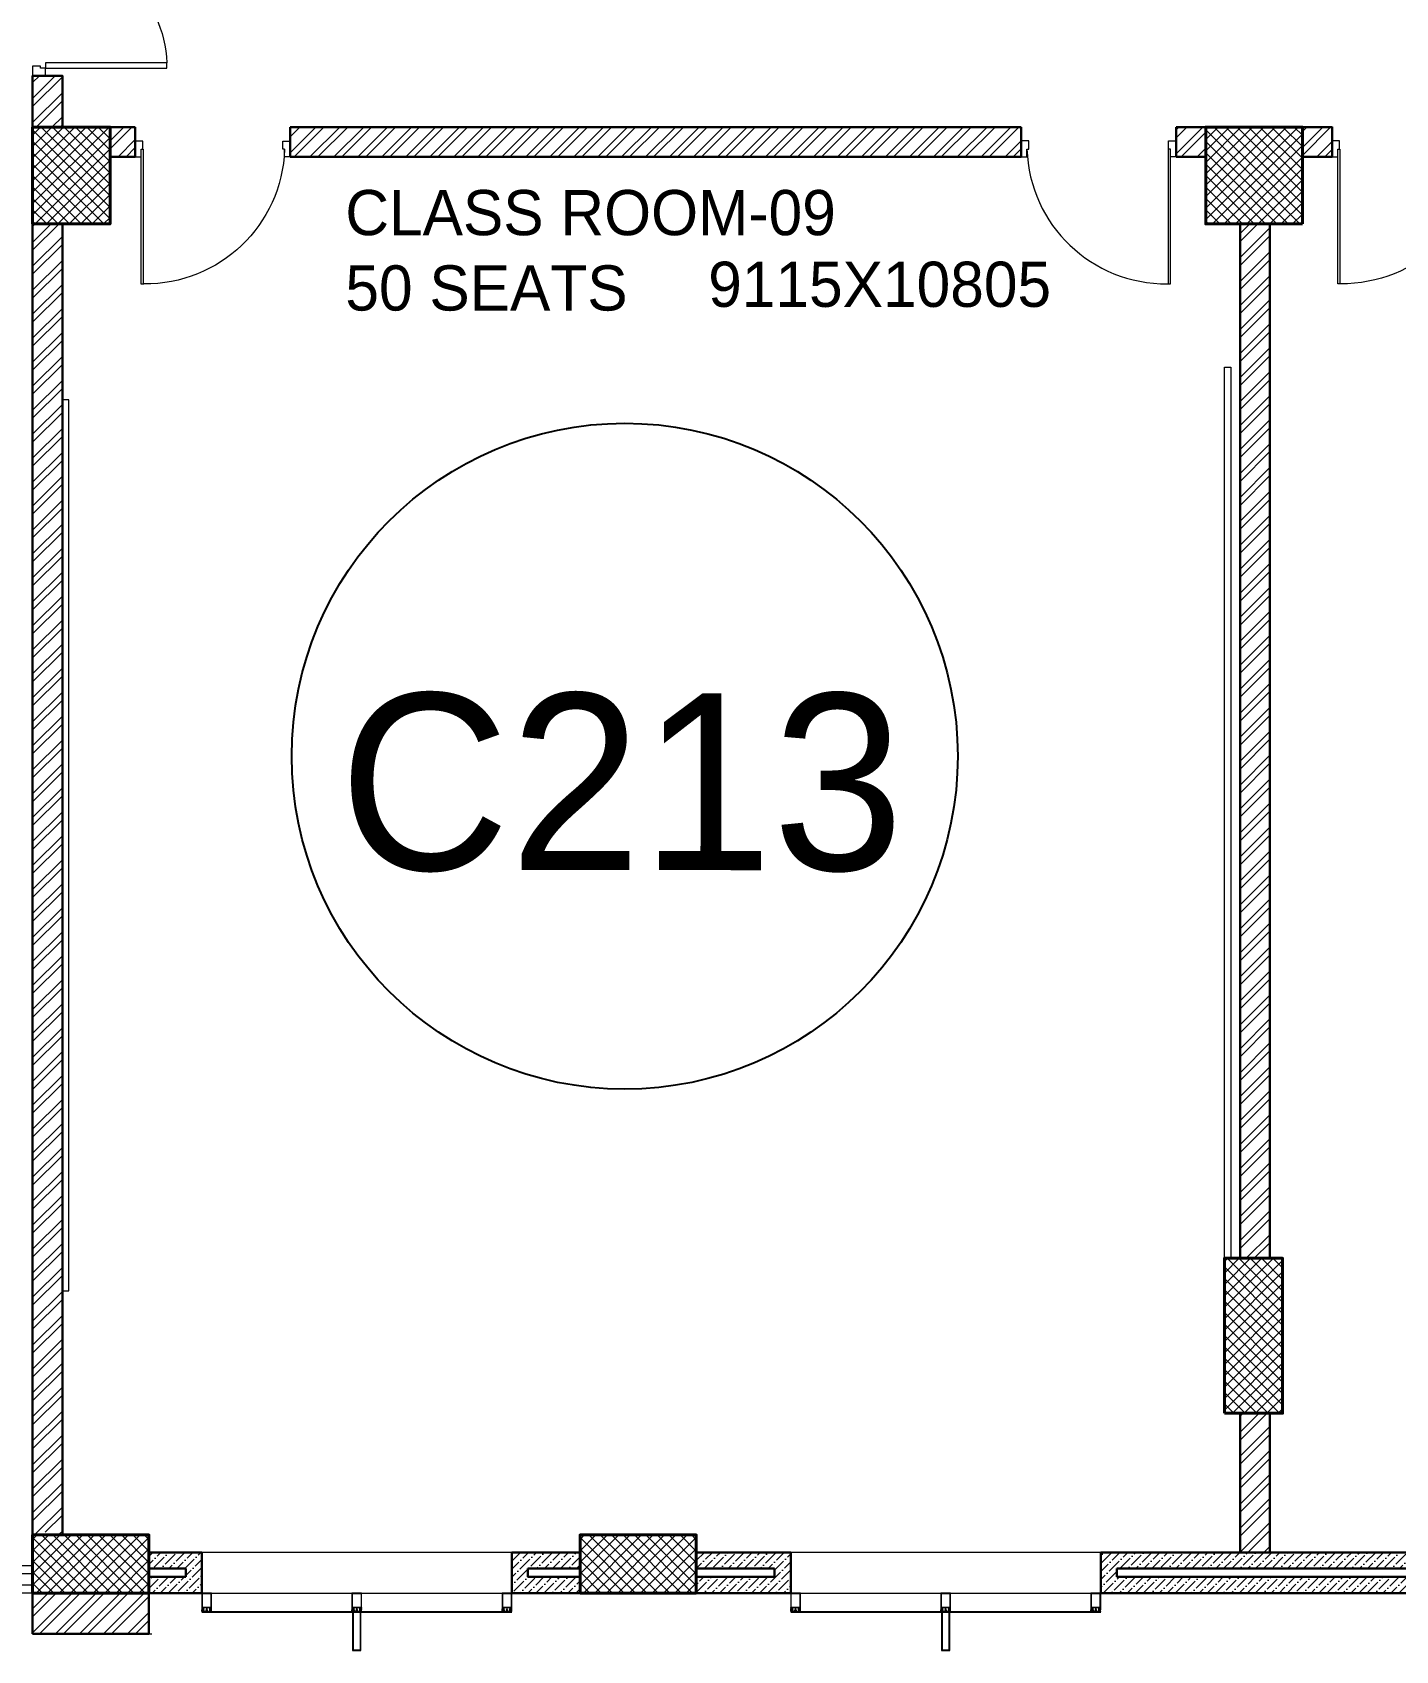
# Model space of a CAD drawing. Header units: millimetres. Extents: x 8275 to 147087, y -297470 to -191881.
# Drawn here: x 24219 to 34773, y -256626 to -244095 of the extents above; entities that cross this region are included whole.
import ezdxf

# ---------------------------------------------------------------- set-up
doc = ezdxf.new("R2010")
doc.units = ezdxf.units.MM
doc.header["$LTSCALE"] = 250
doc.header["$MEASUREMENT"] = 0
for name, color, linetype, lineweight in [('cladding', 55, 'Continuous', 13), ('col', 6, 'Continuous', 40), ('door', 35, 'Continuous', 13), ('ele', 51, 'Continuous', 18), ('furniture', 5, 'Continuous', 15), ('hatch', 9, 'Continuous', 0), ('text', 7, 'Continuous', 9), ('wall', 1, 'Continuous', 30), ('win', 4, 'Continuous', 20)]:
    doc.layers.add(name, color=color, linetype=linetype, lineweight=lineweight)
doc.layers.add('FUR', color=140, linetype='Continuous')
doc.styles.get("Standard").update_dxf_attribs({"font": 'GOTHIC.TTF', "height": 100})
pattern_1 = [(45, (-6686.72, -321362.35), (-92.80777, 92.80777), []), (45, (-6624.85, -321362.35), (-92.80777, 92.80777), [])]
pattern_2 = [(45, (-6686.7244, -321362.3454), (2e-16, 2.32600915), [4.93421053, -1.64473684]), (135, (-6685.5614, -321361.1824), (2e-16, 2.32600915), [4.93421053, -1.64473684])]
pattern_3 = [(45, (-6686.724, -321362.345), (23.201941, 85.073785), [109.375, -21.875, 0, -21.875])]

# ---------------------------------------------------------------- blocks, each defined once
blk = doc.blocks.new('A$C31941232')
at = {"layer": 'hatch'}
h = blk.add_hatch(dxfattribs=at)
h.set_pattern_fill('ANSI37', color=256, scale=500, style=0)
h.set_pattern_definition([(45, (-3146160.866, 102318.81), (-44.1941738, 44.1941738), []), (135, (-3146160.866, 102318.81), (-44.1941738, -44.1941738), [])])
h.paths.add_polyline_path([(-113725, 14909), (-113725, 15659), (-114325, 15659), (-114325, 14909)])
h = blk.add_hatch(dxfattribs=at)
h.set_pattern_fill('ANSI37', color=256, scale=500, style=0)
h.set_pattern_definition([(45, (-3145679.59, 85463.276), (-44.1941738, 44.1941738), []), (135, (-3145679.59, 85463.276), (-44.1941738, -44.1941738), [])])
h.paths.add_polyline_path([(-104495, 14909), (-105243, 14909), (-105243, 15659), (-104495, 15659)])
h = blk.add_hatch(dxfattribs=at)
h.set_pattern_fill('ANSI37', color=256, scale=500, style=0)
h.set_pattern_definition([(45, (-1397.63, 3045.615), (-44.194174, 44.194174), []), (135, (-1397.63, 3045.615), (-44.194174, -44.194174), [])])
h.paths.add_polyline_path([(-105098, 5700), (-104648, 5700), (-104648, 6900), (-105098, 6900)])
h = blk.add_hatch(dxfattribs=at)
h.set_pattern_fill('ANSI37', color=256, scale=500, angle=90, style=0)
h.set_pattern_definition([(135, (-200984.78, -3027528.165), (-44.1941738, -44.1941738), []), (225, (-200984.78, -3027528.165), (44.1941738, -44.1941738), [])])
h.paths.add_polyline_path([(-113425, 4308), (-113425, 4758), (-114325, 4758), (-114325, 4308)])
h = blk.add_hatch(dxfattribs=at)
h.set_pattern_fill('ANSI37', color=256, scale=500, angle=90, style=0)
h.set_pattern_definition([(135, (-196747.52, -3027528.165), (-44.1941738, -44.1941738), []), (225, (-196747.52, -3027528.165), (44.1941738, -44.1941738), [])])
h.paths.add_polyline_path([(-109187, 4308), (-109187, 4758), (-110087, 4758), (-110087, 4308)])
at = {"layer": 'col'}
for points, elevation in [([(-114325, 14909), (-113725, 14909), (-113725, 15659), (-114325, 15659)], 0), ([(-113425, 4308), (-113425, 4758), (-114325, 4758), (-114325, 4308)], 21632), ([(-109187, 4308), (-109187, 4758), (-110087, 4758), (-110087, 4308)], 4747)]:
    blk.add_lwpolyline(points, close=True, dxfattribs=dict(at, elevation=elevation))
for points in [[(-104495, 14909), (-105243, 14909), (-105243, 15659), (-104495, 15659)], [(-105098, 5700), (-104648, 5700), (-104648, 6900), (-105098, 6900)]]:
    blk.add_lwpolyline(points, close=True, dxfattribs=at)
blk = doc.blocks.new('A$C28F52225')
for points in [[(100, 50), (60, 50), (60, 990), (100, 990)], [(1900, 50), (1940, 50), (1940, 990), (1900, 990)], [(75, -50), (0, -50), (0, 50), (60, 50), (60, 10), (75, 10)], [(1925, -50), (2000, -50), (2000, 50), (1940, 50), (1940, 10), (1925, 10)]]:
    blk.add_lwpolyline(points, close=True)
for centre, start, end in [((60, 50), 0, 87.5611), ((1940, 50), 92.4389, 180)]:
    blk.add_arc(centre, 940, start, end)
blk = doc.blocks.new('D1-1000')
for p, q in [((-951, 0), (-1000, 0)), ((-1000, 0), (-1000, -102)), ((-951, -53), (-951, 0)), ((-49, 0), (0, 0)), ((-49, -53), (-49, 0)), ((0, 0), (0, -102)), ((-1000, -102), (-963, -102)), ((-963, -53), (-951, -53)), ((-963, -102), (-963, -53)), ((-51, -53), (-51, -923)), ((-37, -53), (-49, -53)), ((-37, -923), (-37, -53)), ((-37, -102), (-37, -53)), ((0, -102), (-37, -102)), ((-55, -923), (-37, -923))]:
    blk.add_line(p, q)
blk.add_ellipse((-40, 2), major_axis=(646, 675), ratio=0.977435, start_param=2.382767, end_param=3.900418)

msp = doc.modelspace()

# ---------------------------------------------------------------- hatches: boundary and pattern name
at = {"layer": 'hatch'}
h = msp.add_hatch(dxfattribs=at)
h.set_pattern_fill('ANSI32', color=256, scale=350, style=0)
h.set_pattern_definition(pattern_1)
h.paths.add_polyline_path([(24221, -244829), (24451, -244829), (24451, -244432), (24221, -244432)])
h = msp.add_hatch(dxfattribs=at)
h.set_pattern_fill('ANSI32', color=256, scale=350, style=0)
h.set_pattern_definition(pattern_1)
h.paths.add_polyline_path([(24821, -244829), (24821, -245059), (25016, -245059), (25016, -244829), (24671, -244829), (24671, -244829)])
h = msp.add_hatch(dxfattribs=at)
h.set_pattern_fill('ANSI32', color=256, scale=350, style=0)
h.set_pattern_definition(pattern_1)
h.paths.add_polyline_path([(31874, -245059), (31874, -244829), (26209, -244829), (26209, -245059)])
h = msp.add_hatch(dxfattribs=at)
h.set_pattern_fill('ANSI32', color=256, scale=350, style=0)
h.set_pattern_definition(pattern_1)
h.paths.add_polyline_path([(33068, -244829), (33298, -244829), (33298, -245059), (33068, -245059)])
h = msp.add_hatch(dxfattribs=at)
h.set_pattern_fill('ANSI32', color=256, scale=350, style=0)
h.set_pattern_definition(pattern_1)
h.paths.add_polyline_path([(34051, -244829), (34280, -244829), (34280, -245059), (34051, -245059)])
edge = h.paths.add_edge_path()
edge.add_line((34051, -245059), (34310, -245059))
h = msp.add_hatch(dxfattribs=at)
h.set_pattern_fill('ANSI32', color=256, scale=350, style=0)
h.set_pattern_definition(pattern_1)
edge = h.paths.add_edge_path()
edge.add_line((24451, -245579), (24221, -245579))
edge.add_line((24221, -245579), (24221, -255730))
edge.add_arc((24336, -256035), 326, 69.3341, 110.6659, ccw=False)
edge.add_line((24451, -255730), (24451, -245579))
h = msp.add_hatch(dxfattribs=at)
h.set_pattern_fill('ANSI32', color=256, scale=350, style=0)
h.set_pattern_definition(pattern_1)
h.paths.add_polyline_path([(33569, -253588), (33799, -253588), (33799, -245579), (33569, -245579)])
h = msp.add_hatch(dxfattribs=at)
h.set_pattern_fill('ANSI32', color=256, scale=350, style=0)
h.set_pattern_definition(pattern_1)
h.paths.add_polyline_path([(33799, -254788), (33569, -254788), (33569, -255863), (33799, -255863)])
h = msp.add_hatch(dxfattribs=at)
h.set_pattern_fill('ANSI36', color=256, scale=350, style=0)
h.set_pattern_definition(pattern_3)
h.paths.add_polyline_path([(25121, -256055), (25121, -256180), (24971, -256180), (24971, -256180), (25531, -256180), (25531, -255865), (25121, -255865), (25121, -255990), (25406, -255990), (25406, -256055)])
h = msp.add_hatch(dxfattribs=at)
h.set_pattern_fill('ANSI36', color=256, scale=350, style=0)
h.set_pattern_definition(pattern_3)
h.paths.add_polyline_path([(28535, -256180), (28459, -256180), (28459, -256055), (28056, -256055), (28056, -255990), (28459, -255990), (28459, -255865), (27931, -255865), (27931, -256180), (28535, -256180)])
h = msp.add_hatch(dxfattribs=at)
h.set_pattern_fill('ANSI36', color=256, scale=350, style=0)
h.set_pattern_definition(pattern_3)
h.paths.add_polyline_path([(29359, -256055), (29359, -256180), (29285, -256180), (29285, -256180), (30090, -256180), (30090, -255865), (29359, -255865), (29359, -255990), (29965, -255990), (29965, -256055)])
h = msp.add_hatch(dxfattribs=at)
h.set_pattern_fill('ANSI36', color=256, scale=350, style=0)
h.set_pattern_definition(pattern_3)
h.paths.add_polyline_path([(32490, -256180), (35037, -256180), (35037, -255865), (32490, -255865)])
h.paths.add_polyline_path([(34912, -256055), (32615, -256055), (32615, -255990), (34912, -255990)], flags=16)
h = msp.add_hatch(dxfattribs=at)
h.set_pattern_fill('ANSI32', color=256, scale=350, style=0)
h.set_pattern_definition(pattern_1)
h.paths.add_polyline_path([(24221, -256495), (25121, -256495), (25121, -256180), (24221, -256180)])
h = msp.add_hatch(dxfattribs=at)
h.set_pattern_fill('AR-HBONE', color=256, scale=0.411184, style=0)
h.set_pattern_definition(pattern_2)
h.paths.add_polyline_path([(25536, -256307), (25536, -256309), (25542, -256309), (25542, -256307)], flags=16)
h.paths.add_polyline_path([(25601, -256307), (25601, -256309), (25595, -256309), (25595, -256307)], flags=16)
edge = h.paths.add_edge_path()
edge.add_arc((25547, -256321), 0.685, 180, 360, ccw=False)
edge.add_arc((25545, -256321), 0.685, 180, 360, ccw=False)
edge.add_arc((25544, -256321), 0.685, 180, 360, ccw=False)
edge.add_arc((25542, -256321), 0.685, -180, 0, ccw=False)
edge.add_arc((25541, -256321), 0.685, -180, 0, ccw=False)
edge.add_arc((25540, -256321), 0.685, 180, 360, ccw=False)
edge.add_arc((25538, -256321), 0.685, 180, 360, ccw=False)
edge.add_arc((25537, -256321), 0.685, -180, 0, ccw=False)
edge.add_arc((25536, -256321), 0.685, 180, 360, ccw=False)
edge.add_arc((25534, -256321), 0.685, -180, 0, ccw=False)
edge.add_arc((25533, -256321), 0.685, 180, 360, ccw=False)
edge.add_arc((25532, -256321), 0.685, -180, 0, ccw=False)
edge.add_line((25531, -256321), (25531, -256309))
edge.add_line((25531, -256309), (25535, -256309))
edge.add_line((25535, -256309), (25535, -256307))
edge.add_line((25535, -256307), (25533, -256307))
edge.add_line((25533, -256307), (25535, -256303))
edge.add_line((25535, -256303), (25543, -256303))
edge.add_line((25543, -256303), (25545, -256307))
edge.add_line((25545, -256307), (25543, -256307))
edge.add_line((25543, -256307), (25543, -256309))
edge.add_line((25543, -256309), (25547, -256309))
edge.add_line((25547, -256309), (25547, -256321))
edge.add_arc((25590, -256321), 0.685, 180, 360)
edge.add_arc((25592, -256321), 0.685, 180, 360)
edge.add_arc((25593, -256321), 0.685, 180, 360)
edge.add_arc((25594, -256321), 0.685, 180, 360)
edge.add_arc((25596, -256321), 0.685, 180, 360)
edge.add_arc((25597, -256321), 0.685, 180, 360)
edge.add_arc((25599, -256321), 0.685, 180, 360)
edge.add_arc((25600, -256321), 0.685, 180, 360)
edge.add_arc((25601, -256321), 0.685, 180, 360)
edge.add_arc((25603, -256321), 0.685, 180, 360)
edge.add_arc((25604, -256321), 0.685, 180, 360)
edge.add_arc((25605, -256321), 0.685, 180, 360)
edge.add_line((25606, -256321), (25606, -256309))
edge.add_line((25606, -256309), (25602, -256309))
edge.add_line((25602, -256309), (25602, -256307))
edge.add_line((25602, -256307), (25604, -256307))
edge.add_line((25604, -256307), (25602, -256303))
edge.add_line((25602, -256303), (25593, -256303))
edge.add_line((25593, -256303), (25592, -256307))
edge.add_line((25592, -256307), (25594, -256307))
edge.add_line((25594, -256307), (25594, -256309))
edge.add_line((25594, -256309), (25590, -256309))
edge.add_line((25590, -256309), (25590, -256321))
h = msp.add_hatch(dxfattribs=at)
h.set_pattern_fill('AR-HBONE', color=256, scale=0.411184, style=0)
h.set_pattern_definition(pattern_2)
h.paths.add_polyline_path([(26699, -256307), (26699, -256309), (26704, -256309), (26704, -256307)], flags=16)
h.paths.add_polyline_path([(26763, -256307), (26763, -256309), (26757, -256309), (26757, -256307)], flags=16)
edge = h.paths.add_edge_path()
edge.add_arc((26709, -256321), 0.685, 180, 360, ccw=False)
edge.add_arc((26708, -256321), 0.685, 180, 360, ccw=False)
edge.add_arc((26706, -256321), 0.685, 180, 360, ccw=False)
edge.add_arc((26705, -256321), 0.685, -180, 0, ccw=False)
edge.add_arc((26703, -256321), 0.685, -180, 0, ccw=False)
edge.add_arc((26702, -256321), 0.685, 180, 360, ccw=False)
edge.add_arc((26701, -256321), 0.685, 180, 360, ccw=False)
edge.add_arc((26699, -256321), 0.685, -180, 0, ccw=False)
edge.add_arc((26698, -256321), 0.685, 180, 360, ccw=False)
edge.add_arc((26697, -256321), 0.685, -180, 0, ccw=False)
edge.add_arc((26695, -256321), 0.685, 180, 360, ccw=False)
edge.add_arc((26694, -256321), 0.685, -180, 0, ccw=False)
edge.add_line((26693, -256321), (26693, -256309))
edge.add_line((26693, -256309), (26697, -256309))
edge.add_line((26697, -256309), (26697, -256307))
edge.add_line((26697, -256307), (26695, -256307))
edge.add_line((26695, -256307), (26697, -256303))
edge.add_line((26697, -256303), (26706, -256303))
edge.add_line((26706, -256303), (26708, -256307))
edge.add_line((26708, -256307), (26706, -256307))
edge.add_line((26706, -256307), (26706, -256309))
edge.add_line((26706, -256309), (26710, -256309))
edge.add_line((26710, -256309), (26710, -256321))
edge.add_arc((26753, -256321), 0.685, 180, 360)
edge.add_arc((26754, -256321), 0.685, 180, 360)
edge.add_arc((26755, -256321), 0.685, 180, 360)
edge.add_arc((26757, -256321), 0.685, 180, 360)
edge.add_arc((26758, -256321), 0.685, 180, 360)
edge.add_arc((26760, -256321), 0.685, 180, 360)
edge.add_arc((26761, -256321), 0.685, 180, 360)
edge.add_arc((26762, -256321), 0.685, 180, 360)
edge.add_arc((26764, -256321), 0.685, 180, 360)
edge.add_arc((26765, -256321), 0.685, 180, 360)
edge.add_arc((26766, -256321), 0.685, 180, 360)
edge.add_arc((26768, -256321), 0.685, 180, 360)
edge.add_line((26768, -256321), (26768, -256309))
edge.add_line((26768, -256309), (26765, -256309))
edge.add_line((26765, -256309), (26765, -256307))
edge.add_line((26765, -256307), (26766, -256307))
edge.add_line((26766, -256307), (26765, -256303))
edge.add_line((26765, -256303), (26756, -256303))
edge.add_line((26756, -256303), (26754, -256307))
edge.add_line((26754, -256307), (26756, -256307))
edge.add_line((26756, -256307), (26756, -256309))
edge.add_line((26756, -256309), (26752, -256309))
edge.add_line((26752, -256309), (26752, -256321))
h = msp.add_hatch(dxfattribs=at)
h.set_pattern_fill('AR-HBONE', color=256, scale=0.411184, style=0)
h.set_pattern_definition(pattern_2)
h.paths.add_polyline_path([(27861, -256307), (27861, -256309), (27866, -256309), (27866, -256307)], flags=16)
h.paths.add_polyline_path([(27925, -256307), (27925, -256309), (27920, -256309), (27920, -256307)], flags=16)
edge = h.paths.add_edge_path()
edge.add_arc((27871, -256321), 0.685, 180, 360, ccw=False)
edge.add_arc((27870, -256321), 0.685, 180, 360, ccw=False)
edge.add_arc((27868, -256321), 0.685, 180, 360, ccw=False)
edge.add_arc((27867, -256321), 0.685, -180, 0, ccw=False)
edge.add_arc((27866, -256321), 0.685, -180, 0, ccw=False)
edge.add_arc((27864, -256321), 0.685, 180, 360, ccw=False)
edge.add_arc((27863, -256321), 0.685, 180, 360, ccw=False)
edge.add_arc((27862, -256321), 0.685, -180, 0, ccw=False)
edge.add_arc((27860, -256321), 0.685, 180, 360, ccw=False)
edge.add_arc((27859, -256321), 0.685, -180, 0, ccw=False)
edge.add_arc((27858, -256321), 0.685, 180, 360, ccw=False)
edge.add_arc((27856, -256321), 0.685, -180, 0, ccw=False)
edge.add_line((27855, -256321), (27855, -256309))
edge.add_line((27855, -256309), (27859, -256309))
edge.add_line((27859, -256309), (27859, -256307))
edge.add_line((27859, -256307), (27858, -256307))
edge.add_line((27858, -256307), (27859, -256303))
edge.add_line((27859, -256303), (27868, -256303))
edge.add_line((27868, -256303), (27870, -256307))
edge.add_line((27870, -256307), (27868, -256307))
edge.add_line((27868, -256307), (27868, -256309))
edge.add_line((27868, -256309), (27872, -256309))
edge.add_line((27872, -256309), (27872, -256321))
edge.add_arc((27915, -256321), 0.685, 180, 360)
edge.add_arc((27916, -256321), 0.685, 180, 360)
edge.add_arc((27918, -256321), 0.685, 180, 360)
edge.add_arc((27919, -256321), 0.685, 180, 360)
edge.add_arc((27920, -256321), 0.685, 180, 360)
edge.add_arc((27922, -256321), 0.685, 180, 360)
edge.add_arc((27923, -256321), 0.685, 180, 360)
edge.add_arc((27925, -256321), 0.685, 180, 360)
edge.add_arc((27926, -256321), 0.685, 180, 360)
edge.add_arc((27927, -256321), 0.685, 180, 360)
edge.add_arc((27929, -256321), 0.685, 180, 360)
edge.add_arc((27930, -256321), 0.685, 180, 360)
edge.add_line((27931, -256321), (27931, -256309))
edge.add_line((27931, -256309), (27927, -256309))
edge.add_line((27927, -256309), (27927, -256307))
edge.add_line((27927, -256307), (27929, -256307))
edge.add_line((27929, -256307), (27927, -256303))
edge.add_line((27927, -256303), (27918, -256303))
edge.add_line((27918, -256303), (27916, -256307))
edge.add_line((27916, -256307), (27918, -256307))
edge.add_line((27918, -256307), (27918, -256309))
edge.add_line((27918, -256309), (27914, -256309))
edge.add_line((27914, -256309), (27914, -256321))
h = msp.add_hatch(dxfattribs=at)
h.set_pattern_fill('AR-HBONE', color=256, scale=0.411184, style=0)
h.set_pattern_definition(pattern_2)
h.paths.add_polyline_path([(30095, -256307), (30095, -256309), (30101, -256309), (30101, -256307)], flags=16)
h.paths.add_polyline_path([(30159, -256307), (30159, -256309), (30154, -256309), (30154, -256307)], flags=16)
edge = h.paths.add_edge_path()
edge.add_arc((30105, -256321), 0.685, 180, 360, ccw=False)
edge.add_arc((30104, -256321), 0.685, 180, 360, ccw=False)
edge.add_arc((30103, -256321), 0.685, 180, 360, ccw=False)
edge.add_arc((30101, -256321), 0.685, -180, 0, ccw=False)
edge.add_arc((30100, -256321), 0.685, -180, 0, ccw=False)
edge.add_arc((30098, -256321), 0.685, 180, 360, ccw=False)
edge.add_arc((30097, -256321), 0.685, 180, 360, ccw=False)
edge.add_arc((30096, -256321), 0.685, -180, 0, ccw=False)
edge.add_arc((30094, -256321), 0.685, 180, 360, ccw=False)
edge.add_arc((30093, -256321), 0.685, -180, 0, ccw=False)
edge.add_arc((30092, -256321), 0.685, 180, 360, ccw=False)
edge.add_arc((30090, -256321), 0.685, -180, 0, ccw=False)
edge.add_line((30090, -256321), (30090, -256309))
edge.add_line((30090, -256309), (30093, -256309))
edge.add_line((30093, -256309), (30093, -256307))
edge.add_line((30093, -256307), (30092, -256307))
edge.add_line((30092, -256307), (30093, -256303))
edge.add_line((30093, -256303), (30102, -256303))
edge.add_line((30102, -256303), (30104, -256307))
edge.add_line((30104, -256307), (30102, -256307))
edge.add_line((30102, -256307), (30102, -256309))
edge.add_line((30102, -256309), (30106, -256309))
edge.add_line((30106, -256309), (30106, -256321))
edge.add_arc((30149, -256321), 0.685, 180, 360)
edge.add_arc((30150, -256321), 0.685, 180, 360)
edge.add_arc((30152, -256321), 0.685, 180, 360)
edge.add_arc((30153, -256321), 0.685, 180, 360)
edge.add_arc((30155, -256321), 0.685, 180, 360)
edge.add_arc((30156, -256321), 0.685, 180, 360)
edge.add_arc((30157, -256321), 0.685, 180, 360)
edge.add_arc((30159, -256321), 0.685, 180, 360)
edge.add_arc((30160, -256321), 0.685, 180, 360)
edge.add_arc((30161, -256321), 0.685, 180, 360)
edge.add_arc((30163, -256321), 0.685, 180, 360)
edge.add_arc((30164, -256321), 0.685, 180, 360)
edge.add_line((30165, -256321), (30165, -256309))
edge.add_line((30165, -256309), (30161, -256309))
edge.add_line((30161, -256309), (30161, -256307))
edge.add_line((30161, -256307), (30163, -256307))
edge.add_line((30163, -256307), (30161, -256303))
edge.add_line((30161, -256303), (30152, -256303))
edge.add_line((30152, -256303), (30150, -256307))
edge.add_line((30150, -256307), (30152, -256307))
edge.add_line((30152, -256307), (30152, -256309))
edge.add_line((30152, -256309), (30148, -256309))
edge.add_line((30148, -256309), (30148, -256321))
h = msp.add_hatch(dxfattribs=at)
h.set_pattern_fill('AR-HBONE', color=256, scale=0.411184, style=0)
h.set_pattern_definition(pattern_2)
h.paths.add_polyline_path([(31257, -256307), (31257, -256309), (31263, -256309), (31263, -256307)], flags=16)
h.paths.add_polyline_path([(31322, -256307), (31322, -256309), (31316, -256309), (31316, -256307)], flags=16)
edge = h.paths.add_edge_path()
edge.add_arc((31268, -256321), 0.685, 180, 360, ccw=False)
edge.add_arc((31266, -256321), 0.685, 180, 360, ccw=False)
edge.add_arc((31265, -256321), 0.685, 180, 360, ccw=False)
edge.add_arc((31264, -256321), 0.685, -180, 0, ccw=False)
edge.add_arc((31262, -256321), 0.685, -180, 0, ccw=False)
edge.add_arc((31261, -256321), 0.685, 180, 360, ccw=False)
edge.add_arc((31259, -256321), 0.685, 180, 360, ccw=False)
edge.add_arc((31258, -256321), 0.685, -180, 0, ccw=False)
edge.add_arc((31257, -256321), 0.685, 180, 360, ccw=False)
edge.add_arc((31255, -256321), 0.685, -180, 0, ccw=False)
edge.add_arc((31254, -256321), 0.685, 180, 360, ccw=False)
edge.add_arc((31253, -256321), 0.685, -180, 0, ccw=False)
edge.add_line((31252, -256321), (31252, -256309))
edge.add_line((31252, -256309), (31256, -256309))
edge.add_line((31256, -256309), (31256, -256307))
edge.add_line((31256, -256307), (31254, -256307))
edge.add_line((31254, -256307), (31256, -256303))
edge.add_line((31256, -256303), (31265, -256303))
edge.add_line((31265, -256303), (31266, -256307))
edge.add_line((31266, -256307), (31265, -256307))
edge.add_line((31265, -256307), (31265, -256309))
edge.add_line((31265, -256309), (31268, -256309))
edge.add_line((31268, -256309), (31268, -256321))
edge.add_arc((31311, -256321), 0.685, 180, 360)
edge.add_arc((31313, -256321), 0.685, 180, 360)
edge.add_arc((31314, -256321), 0.685, 180, 360)
edge.add_arc((31316, -256321), 0.685, 180, 360)
edge.add_arc((31317, -256321), 0.685, 180, 360)
edge.add_arc((31318, -256321), 0.685, 180, 360)
edge.add_arc((31320, -256321), 0.685, 180, 360)
edge.add_arc((31321, -256321), 0.685, 180, 360)
edge.add_arc((31322, -256321), 0.685, 180, 360)
edge.add_arc((31324, -256321), 0.685, 180, 360)
edge.add_arc((31325, -256321), 0.685, 180, 360)
edge.add_arc((31326, -256321), 0.685, 180, 360)
edge.add_line((31327, -256321), (31327, -256309))
edge.add_line((31327, -256309), (31323, -256309))
edge.add_line((31323, -256309), (31323, -256307))
edge.add_line((31323, -256307), (31325, -256307))
edge.add_line((31325, -256307), (31323, -256303))
edge.add_line((31323, -256303), (31315, -256303))
edge.add_line((31315, -256303), (31313, -256307))
edge.add_line((31313, -256307), (31315, -256307))
edge.add_line((31315, -256307), (31315, -256309))
edge.add_line((31315, -256309), (31311, -256309))
edge.add_line((31311, -256309), (31311, -256321))
h = msp.add_hatch(dxfattribs=at)
h.set_pattern_fill('AR-HBONE', color=256, scale=0.411184, style=0)
h.set_pattern_definition(pattern_2)
h.paths.add_polyline_path([(32420, -256307), (32420, -256309), (32425, -256309), (32425, -256307)], flags=16)
h.paths.add_polyline_path([(32484, -256307), (32484, -256309), (32479, -256309), (32479, -256307)], flags=16)
edge = h.paths.add_edge_path()
edge.add_arc((32430, -256321), 0.685, 180, 360, ccw=False)
edge.add_arc((32429, -256321), 0.685, 180, 360, ccw=False)
edge.add_arc((32427, -256321), 0.685, 180, 360, ccw=False)
edge.add_arc((32426, -256321), 0.685, -180, 0, ccw=False)
edge.add_arc((32424, -256321), 0.685, -180, 0, ccw=False)
edge.add_arc((32423, -256321), 0.685, 180, 360, ccw=False)
edge.add_arc((32422, -256321), 0.685, 180, 360, ccw=False)
edge.add_arc((32420, -256321), 0.685, -180, 0, ccw=False)
edge.add_arc((32419, -256321), 0.685, 180, 360, ccw=False)
edge.add_arc((32418, -256321), 0.685, -180, 0, ccw=False)
edge.add_arc((32416, -256321), 0.685, 180, 360, ccw=False)
edge.add_arc((32415, -256321), 0.685, -180, 0, ccw=False)
edge.add_line((32414, -256321), (32414, -256309))
edge.add_line((32414, -256309), (32418, -256309))
edge.add_line((32418, -256309), (32418, -256307))
edge.add_line((32418, -256307), (32416, -256307))
edge.add_line((32416, -256307), (32418, -256303))
edge.add_line((32418, -256303), (32427, -256303))
edge.add_line((32427, -256303), (32429, -256307))
edge.add_line((32429, -256307), (32427, -256307))
edge.add_line((32427, -256307), (32427, -256309))
edge.add_line((32427, -256309), (32431, -256309))
edge.add_line((32431, -256309), (32431, -256321))
edge.add_arc((32474, -256321), 0.685, 180, 360)
edge.add_arc((32475, -256321), 0.685, 180, 360)
edge.add_arc((32476, -256321), 0.685, 180, 360)
edge.add_arc((32478, -256321), 0.685, 180, 360)
edge.add_arc((32479, -256321), 0.685, 180, 360)
edge.add_arc((32481, -256321), 0.685, 180, 360)
edge.add_arc((32482, -256321), 0.685, 180, 360)
edge.add_arc((32483, -256321), 0.685, 180, 360)
edge.add_arc((32485, -256321), 0.685, 180, 360)
edge.add_arc((32486, -256321), 0.685, 180, 360)
edge.add_arc((32487, -256321), 0.685, 180, 360)
edge.add_arc((32489, -256321), 0.685, 180, 360)
edge.add_line((32489, -256321), (32489, -256309))
edge.add_line((32489, -256309), (32486, -256309))
edge.add_line((32486, -256309), (32486, -256307))
edge.add_line((32486, -256307), (32487, -256307))
edge.add_line((32487, -256307), (32486, -256303))
edge.add_line((32486, -256303), (32477, -256303))
edge.add_line((32477, -256303), (32475, -256307))
edge.add_line((32475, -256307), (32477, -256307))
edge.add_line((32477, -256307), (32477, -256309))
edge.add_line((32477, -256309), (32473, -256309))
edge.add_line((32473, -256309), (32473, -256321))

# ---------------------------------------------------------------- linework, layer by layer
at = {"layer": 'cladding'}
msp.add_line((25121, -256495, -11301), (25143, -256495, -11301), dxfattribs=at)
at = {"layer": 'ele', "linetype": 'ByBlock', "ltscale": 100}
for p, q in [((27931, -255865, -11301), (25531, -255865, -11301)), ((32490, -255865, -11301), (30090, -255865, -11301))]:
    msp.add_line(p, q, dxfattribs=at)
at = {"layer": 'FUR', "linetype": 'ByBlock', "ltscale": 100}
msp.add_circle((28805, -249700, 2784), 2578, dxfattribs=at)
at = {"layer": 'furniture', "elevation": -11301}
for points in [[(33498, -253588), (33448, -253588), (33448, -246688), (33498, -246688)], [(24501, -246940), (24451, -246940), (24451, -253840), (24501, -253840)]]:
    msp.add_lwpolyline(points, close=True, dxfattribs=at)
at = {"layer": 'wall'}
for p, q in [((24821, -244829, -11301), (25016, -244829, -11301)), ((25016, -244829, -11301), (25016, -245059, -11301)), ((26216, -244829, -11301), (31874, -244829, -11301)), ((26216, -244829, -11301), (26216, -245059, -11301)), ((31874, -245059, -11301), (31874, -244829, -11301)), ((33303, -244829, -11301), (33073, -244829, -11301)), ((33073, -245059, -11301), (33073, -244829, -11301)), ((34051, -244829, -11301), (34281, -244829, -11301)), ((34281, -244828, -11301), (34281, -245059, -11301)), ((24821, -245059, -11301), (25016, -245059, -11301)), ((26216, -245059, -11301), (31874, -245059, -11301)), ((33303, -245059, -11301), (33073, -245059, -11301)), ((34051, -245059, -11301), (34281, -245059, -11301)), ((24221, -255730, -11301), (24221, -245579, -11301)), ((24451, -255730, -11301), (24451, -245579, -11301)), ((33569, -245579, -11301), (33569, -253588, -11301)), ((33799, -245579, -11301), (33799, -253588, -11301)), ((33569, -254788, -11301), (33569, -255865, -11301)), ((33799, -254788, -11301), (33799, -255865, -11301)), ((25121, -255865, -11301), (25531, -255865, -11301)), ((25531, -256180, -11301), (25531, -255865, -11301)), ((27931, -255865, -11301), (28459, -255865, -11301)), ((27931, -256180, -11301), (27931, -255865, -11301)), ((29359, -255865, -11301), (30090, -255865, -11301)), ((30090, -255865, -11301), (30090, -256180, -11301)), ((32490, -255865, -11301), (32490, -256180, -11301)), ((33569, -255865, -11301), (32490, -255865, -11301)), ((35037, -255865, -11301), (33569, -255865, -11301)), ((25121, -255990, -11301), (25406, -255990, -11301)), ((25406, -256055, -11301), (25406, -255990, -11301)), ((28056, -256055, -11301), (28056, -255990, -11301)), ((28056, -255990, -11301), (28459, -255990, -11301)), ((29359, -255990, -11301), (29965, -255990, -11301)), ((29965, -255990, -11301), (29965, -256055, -11301)), ((32615, -255990, -11301), (32615, -256055, -11301)), ((34912, -255990, -11301), (32615, -255990, -11301)), ((25406, -256055, -11301), (25121, -256055, -11301)), ((28056, -256055, -11301), (28459, -256055, -11301)), ((29359, -256055, -11301), (29965, -256055, -11301)), ((32615, -256055, -11301), (34912, -256055, -11301)), ((24221, -256180, -11301), (24221, -256495, -11301)), ((25121, -256180, -11301), (25121, -256495, -11301)), ((25531, -256180, -11301), (25126, -256180, -11301)), ((27931, -256180, -11301), (28459, -256180, -11301)), ((29359, -256180, -11301), (30090, -256180, -11301)), ((32490, -256180, -11301), (35037, -256180, -11301)), ((25121, -256495, -11301), (24221, -256495, -11301))]:
    msp.add_line(p, q, dxfattribs=at)
at = {"layer": 'wall', "elevation": -11301}
msp.add_lwpolyline([(24221, -244829), (24221, -244432), (24451, -244432), (24451, -244829)], dxfattribs=at)
at = {"layer": 'win'}
for p, q in [((24221, -255970, -11301), (23221, -255970, -11301)), ((24221, -256030, -11301), (23221, -256030, -11301)), ((24221, -256120, -11301), (23221, -256120, -11301)), ((24221, -256180, -11301), (23221, -256180, -11301)), ((25531, -256180, -11301), (26693, -256180, -11301)), ((26693, -256180, -11301), (27931, -256180, -11301)), ((30090, -256180, -11301), (31327, -256180, -11301)), ((31327, -256180, -11301), (32490, -256180, -11301)), ((25531, -256324, -11301), (26693, -256324, -11301)), ((26693, -256325, -11301), (25531, -256325, -11301)), ((26693, -256326, -11301), (25531, -256326, -11301)), ((26693, -256327, -11301), (25531, -256327, -11301)), ((26693, -256328, -11301), (25531, -256328, -11301)), ((26693, -256329, -11301), (25531, -256329, -11301)), ((26693, -256330, -11301), (25531, -256330, -11301)), ((25558, -256322, -11301), (25559, -256323, -11301)), ((25559, -256329, -11301), (25558, -256330, -11301)), ((25559, -256323, -11301), (25559, -256329, -11301)), ((25579, -256322, -11301), (25578, -256323, -11301)), ((25578, -256323, -11301), (25578, -256329, -11301)), ((25578, -256329, -11301), (25579, -256330, -11301)), ((26693, -256324, -11301), (27931, -256324, -11301)), ((27931, -256325, -11301), (26693, -256325, -11301)), ((27931, -256326, -11301), (26693, -256326, -11301)), ((27931, -256327, -11301), (26693, -256327, -11301)), ((27931, -256328, -11301), (26693, -256328, -11301)), ((27931, -256329, -11301), (26693, -256329, -11301)), ((27931, -256330, -11301), (26693, -256330, -11301)), ((26720, -256322, -11301), (26721, -256323, -11301)), ((26721, -256329, -11301), (26720, -256330, -11301)), ((26721, -256323, -11301), (26721, -256329, -11301)), ((26742, -256322, -11301), (26740, -256323, -11301)), ((26740, -256323, -11301), (26740, -256329, -11301)), ((26740, -256329, -11301), (26742, -256330, -11301)), ((27882, -256322, -11301), (27883, -256323, -11301)), ((27883, -256329, -11301), (27882, -256330, -11301)), ((27883, -256323, -11301), (27883, -256329, -11301)), ((27904, -256322, -11301), (27903, -256323, -11301)), ((27903, -256323, -11301), (27903, -256329, -11301)), ((27903, -256329, -11301), (27904, -256330, -11301)), ((30090, -256324, -11301), (31327, -256324, -11301)), ((31327, -256325, -11301), (30090, -256325, -11301)), ((31327, -256326, -11301), (30090, -256326, -11301)), ((31327, -256327, -11301), (30090, -256327, -11301)), ((31327, -256328, -11301), (30090, -256328, -11301)), ((31327, -256329, -11301), (30090, -256329, -11301)), ((31327, -256330, -11301), (30090, -256330, -11301)), ((30116, -256322, -11301), (30118, -256323, -11301)), ((30118, -256329, -11301), (30116, -256330, -11301)), ((30118, -256323, -11301), (30118, -256329, -11301)), ((30138, -256322, -11301), (30137, -256323, -11301)), ((30137, -256323, -11301), (30137, -256329, -11301)), ((30137, -256329, -11301), (30138, -256330, -11301)), ((31279, -256322, -11301), (31280, -256323, -11301)), ((31280, -256329, -11301), (31279, -256330, -11301)), ((31280, -256323, -11301), (31280, -256329, -11301)), ((31301, -256322, -11301), (31299, -256323, -11301)), ((31299, -256323, -11301), (31299, -256329, -11301)), ((31299, -256329, -11301), (31301, -256330, -11301)), ((31327, -256324, -11301), (32490, -256324, -11301)), ((32490, -256325, -11301), (31327, -256325, -11301)), ((32490, -256326, -11301), (31327, -256326, -11301)), ((32490, -256327, -11301), (31327, -256327, -11301)), ((32490, -256328, -11301), (31327, -256328, -11301)), ((32490, -256329, -11301), (31327, -256329, -11301)), ((32490, -256330, -11301), (31327, -256330, -11301)), ((32441, -256322, -11301), (32442, -256323, -11301)), ((32442, -256329, -11301), (32441, -256330, -11301)), ((32442, -256323, -11301), (32442, -256329, -11301)), ((32463, -256322, -11301), (32461, -256323, -11301)), ((32461, -256323, -11301), (32461, -256329, -11301)), ((32461, -256329, -11301), (32463, -256330, -11301))]:
    msp.add_line(p, q, dxfattribs=at)
at = {"layer": 'win', "elevation": -11301}
for points in [[(25571, -256318), (25572, -256319), (25571, -256319), (25571, -256322), (25572, -256322), (25571, -256323), (25571, -256326), (25572, -256326, 0.960671), (25575, -256326), (25575, -256314, 0.198912), (25575, -256312), (25571, -256308, -0.198912), (25571, -256307), (25571, -256291), (25601, -256291, -0.414214), (25603, -256293), (25603, -256297, -0.414214), (25601, -256300), (25592, -256300, 0.414214), (25590, -256302), (25590, -256309), (25594, -256309), (25594, -256307), (25592, -256307), (25592, -256303), (25604, -256303), (25604, -256307), (25602, -256307), (25602, -256309), (25606, -256309), (25606, -256180), (25531, -256180), (25531, -256309), (25535, -256309), (25535, -256307), (25533, -256307), (25533, -256303), (25545, -256303), (25545, -256307), (25543, -256307), (25543, -256309), (25547, -256309), (25547, -256302, 0.414214), (25545, -256300), (25536, -256300, -0.414214), (25534, -256297), (25534, -256293, -0.414214), (25536, -256291), (25566, -256291), (25566, -256307, -0.198912), (25566, -256308), (25562, -256312, 0.198912), (25562, -256314), (25562, -256326, 0.960671), (25565, -256326), (25566, -256326), (25566, -256323), (25565, -256322), (25566, -256322), (25566, -256319), (25565, -256319), (25566, -256318), (25566, -256315), (25565, -256315), (25568, -256311), (25572, -256315), (25571, -256315)], [(26734, -256318), (26734, -256319), (26734, -256319), (26734, -256322), (26734, -256322), (26734, -256323), (26734, -256326), (26734, -256326, 0.960671), (26738, -256326), (26738, -256314, 0.198912), (26737, -256312), (26734, -256308, -0.198912), (26733, -256307), (26733, -256291), (26763, -256291, -0.414214), (26766, -256293), (26766, -256297, -0.414214), (26763, -256300), (26754, -256300, 0.414214), (26752, -256302), (26752, -256309), (26756, -256309), (26756, -256307), (26754, -256307), (26754, -256303), (26766, -256303), (26766, -256307), (26765, -256307), (26765, -256309), (26768, -256309), (26768, -256180), (26693, -256180), (26693, -256309), (26697, -256309), (26697, -256307), (26695, -256307), (26695, -256303), (26707, -256303), (26707, -256307), (26706, -256307), (26706, -256309), (26710, -256309), (26710, -256302, 0.414214), (26707, -256300), (26698, -256300, -0.414214), (26696, -256297), (26696, -256293, -0.414214), (26698, -256291), (26729, -256291), (26729, -256307, -0.198912), (26728, -256308), (26725, -256312, 0.198912), (26724, -256314), (26724, -256326, 0.960671), (26727, -256326), (26728, -256326), (26728, -256323), (26727, -256322), (26728, -256322), (26728, -256319), (26727, -256319), (26728, -256318), (26728, -256315), (26727, -256315), (26731, -256311), (26734, -256315), (26734, -256315)], [(27896, -256318), (27896, -256319), (27896, -256319), (27896, -256322), (27896, -256322), (27896, -256323), (27896, -256326), (27896, -256326, 0.960671), (27900, -256326), (27900, -256314, 0.198912), (27899, -256312), (27896, -256308, -0.198912), (27895, -256307), (27895, -256291), (27926, -256291, -0.414214), (27928, -256293), (27928, -256297, -0.414214), (27926, -256300), (27917, -256300, 0.414214), (27914, -256302), (27914, -256309), (27918, -256309), (27918, -256307), (27916, -256307), (27916, -256303), (27929, -256303), (27929, -256307), (27927, -256307), (27927, -256309), (27931, -256309), (27931, -256180), (27855, -256180), (27855, -256309), (27859, -256309), (27859, -256307), (27857, -256307), (27857, -256303), (27870, -256303), (27870, -256307), (27868, -256307), (27868, -256309), (27872, -256309), (27872, -256302, 0.414214), (27869, -256300), (27861, -256300, -0.414214), (27858, -256297), (27858, -256293, -0.414214), (27861, -256291), (27891, -256291), (27891, -256307, -0.198912), (27890, -256308), (27887, -256312, 0.198912), (27886, -256314), (27886, -256326, 0.960671), (27890, -256326), (27890, -256326), (27890, -256323), (27890, -256322), (27890, -256322), (27890, -256319), (27890, -256319), (27890, -256318), (27890, -256315), (27890, -256315), (27893, -256311), (27896, -256315), (27896, -256315)], [(30130, -256318), (30131, -256319), (30130, -256319), (30130, -256322), (30131, -256322), (30130, -256323), (30130, -256326), (30131, -256326, 0.960671), (30134, -256326), (30134, -256314, 0.198912), (30133, -256312), (30130, -256308, -0.198912), (30129, -256307), (30129, -256291), (30160, -256291, -0.414214), (30162, -256293), (30162, -256297, -0.414214), (30160, -256300), (30151, -256300, 0.414214), (30148, -256302), (30148, -256309), (30152, -256309), (30152, -256307), (30151, -256307), (30151, -256303), (30163, -256303), (30163, -256307), (30161, -256307), (30161, -256309), (30165, -256309), (30165, -256180), (30090, -256180), (30090, -256309), (30093, -256309), (30093, -256307), (30092, -256307), (30092, -256303), (30104, -256303), (30104, -256307), (30102, -256307), (30102, -256309), (30106, -256309), (30106, -256302, 0.414214), (30104, -256300), (30095, -256300, -0.414214), (30092, -256297), (30092, -256293, -0.414214), (30095, -256291), (30125, -256291), (30125, -256307, -0.198912), (30124, -256308), (30121, -256312, 0.198912), (30120, -256314), (30120, -256326, 0.960671), (30124, -256326), (30124, -256326), (30124, -256323), (30124, -256322), (30124, -256322), (30124, -256319), (30124, -256319), (30124, -256318), (30124, -256315), (30124, -256315), (30127, -256311), (30131, -256315), (30130, -256315)], [(31292, -256318), (31293, -256319), (31292, -256319), (31292, -256322), (31293, -256322), (31292, -256323), (31292, -256326), (31293, -256326, 0.960671), (31296, -256326), (31296, -256314, 0.198912), (31296, -256312), (31292, -256308, -0.198912), (31292, -256307), (31292, -256291), (31322, -256291, -0.414214), (31324, -256293), (31324, -256297, -0.414214), (31322, -256300), (31313, -256300, 0.414214), (31311, -256302), (31311, -256309), (31315, -256309), (31315, -256307), (31313, -256307), (31313, -256303), (31325, -256303), (31325, -256307), (31323, -256307), (31323, -256309), (31327, -256309), (31327, -256180), (31252, -256180), (31252, -256309), (31256, -256309), (31256, -256307), (31254, -256307), (31254, -256303), (31266, -256303), (31266, -256307), (31264, -256307), (31264, -256309), (31268, -256309), (31268, -256302, 0.414214), (31266, -256300), (31257, -256300, -0.414214), (31255, -256297), (31255, -256293, -0.414214), (31257, -256291), (31287, -256291), (31287, -256307, -0.198912), (31287, -256308), (31283, -256312, 0.198912), (31283, -256314), (31283, -256326, 0.960671), (31286, -256326), (31287, -256326), (31287, -256323), (31286, -256322), (31287, -256322), (31287, -256319), (31286, -256319), (31287, -256318), (31287, -256315), (31286, -256315), (31290, -256311), (31293, -256315), (31292, -256315)], [(32455, -256318), (32455, -256319), (32455, -256319), (32455, -256322), (32455, -256322), (32455, -256323), (32455, -256326), (32455, -256326, 0.960671), (32459, -256326), (32459, -256314, 0.198912), (32458, -256312), (32455, -256308, -0.198912), (32454, -256307), (32454, -256291), (32484, -256291, -0.414214), (32487, -256293), (32487, -256297, -0.414214), (32484, -256300), (32476, -256300, 0.414214), (32473, -256302), (32473, -256309), (32477, -256309), (32477, -256307), (32475, -256307), (32475, -256303), (32487, -256303), (32487, -256307), (32486, -256307), (32486, -256309), (32490, -256309), (32490, -256180), (32414, -256180), (32414, -256309), (32418, -256309), (32418, -256307), (32416, -256307), (32416, -256303), (32429, -256303), (32429, -256307), (32427, -256307), (32427, -256309), (32431, -256309), (32431, -256302, 0.414214), (32428, -256300), (32419, -256300, -0.414214), (32417, -256297), (32417, -256293, -0.414214), (32419, -256291), (32450, -256291), (32450, -256307, -0.198912), (32449, -256308), (32446, -256312, 0.198912), (32445, -256314), (32445, -256326, 0.960671), (32449, -256326), (32449, -256326), (32449, -256323), (32449, -256322), (32449, -256322), (32449, -256319), (32449, -256319), (32449, -256318), (32449, -256315), (32449, -256315), (32452, -256311), (32455, -256315), (32455, -256315)]]:
    msp.add_lwpolyline(points, format="xyb", close=True, dxfattribs=at)
for points in [[(25534, -256185), (25534, -256288), (25603, -256288), (25603, -256185)], [(26696, -256185), (26696, -256288), (26766, -256288), (26766, -256185)], [(27858, -256185), (27858, -256288), (27928, -256288), (27928, -256185)], [(30092, -256185), (30092, -256288), (30162, -256288), (30162, -256185)], [(31255, -256185), (31255, -256288), (31324, -256288), (31324, -256185)], [(32417, -256185), (32417, -256288), (32487, -256288), (32487, -256185)], [(25536, -256307), (25536, -256309), (25542, -256309), (25542, -256307)], [(25601, -256307), (25601, -256309), (25595, -256309), (25595, -256307)], [(26699, -256307), (26699, -256309), (26704, -256309), (26704, -256307)], [(26763, -256307), (26763, -256309), (26757, -256309), (26757, -256307)], [(27861, -256307), (27861, -256309), (27866, -256309), (27866, -256307)], [(27925, -256307), (27925, -256309), (27920, -256309), (27920, -256307)], [(30095, -256307), (30095, -256309), (30101, -256309), (30101, -256307)], [(30159, -256307), (30159, -256309), (30154, -256309), (30154, -256307)], [(31257, -256307), (31257, -256309), (31263, -256309), (31263, -256307)], [(31322, -256307), (31322, -256309), (31316, -256309), (31316, -256307)], [(32420, -256307), (32420, -256309), (32425, -256309), (32425, -256307)], [(32484, -256307), (32484, -256309), (32479, -256309), (32479, -256307)]]:
    msp.add_lwpolyline(points, close=True, dxfattribs=at)
for points in [[(25547, -256321, -1), (25546, -256321, -1), (25545, -256321, -1), (25543, -256321, -1), (25542, -256321, -1), (25540, -256321, -1), (25539, -256321, -1), (25538, -256321, -1), (25536, -256321, -1), (25535, -256321, -1), (25534, -256321, -1), (25532, -256321, -1), (25531, -256321), (25531, -256309), (25535, -256309), (25535, -256307), (25533, -256307), (25535, -256303), (25543, -256303), (25545, -256307), (25543, -256307), (25543, -256309), (25547, -256309), (25547, -256321)], [(25590, -256321, 1), (25591, -256321, 1), (25592, -256321, 1), (25594, -256321, 1), (25595, -256321, 1), (25597, -256321, 1), (25598, -256321, 1), (25599, -256321, 1), (25601, -256321, 1), (25602, -256321, 1), (25603, -256321, 1), (25605, -256321, 1), (25606, -256321), (25606, -256309), (25602, -256309), (25602, -256307), (25604, -256307), (25602, -256303), (25593, -256303), (25592, -256307), (25594, -256307), (25594, -256309), (25590, -256309), (25590, -256321)], [(26710, -256321, -1), (26708, -256321, -1), (26707, -256321, -1), (26705, -256321, -1), (26704, -256321, -1), (26703, -256321, -1), (26701, -256321, -1), (26700, -256321, -1), (26699, -256321, -1), (26697, -256321, -1), (26696, -256321, -1), (26695, -256321, -1), (26693, -256321), (26693, -256309), (26697, -256309), (26697, -256307), (26695, -256307), (26697, -256303), (26706, -256303), (26708, -256307), (26706, -256307), (26706, -256309), (26710, -256309), (26710, -256321)], [(26752, -256321, 1), (26753, -256321, 1), (26755, -256321, 1), (26756, -256321, 1), (26757, -256321, 1), (26759, -256321, 1), (26760, -256321, 1), (26762, -256321, 1), (26763, -256321, 1), (26764, -256321, 1), (26766, -256321, 1), (26767, -256321, 1), (26768, -256321), (26768, -256309), (26765, -256309), (26765, -256307), (26766, -256307), (26765, -256303), (26756, -256303), (26754, -256307), (26756, -256307), (26756, -256309), (26752, -256309), (26752, -256321)], [(27872, -256321, -1), (27871, -256321, -1), (27869, -256321, -1), (27868, -256321, -1), (27866, -256321, -1), (27865, -256321, -1), (27864, -256321, -1), (27862, -256321, -1), (27861, -256321, -1), (27860, -256321, -1), (27858, -256321, -1), (27857, -256321, -1), (27855, -256321), (27855, -256309), (27859, -256309), (27859, -256307), (27858, -256307), (27859, -256303), (27868, -256303), (27870, -256307), (27868, -256307), (27868, -256309), (27872, -256309), (27872, -256321)], [(27914, -256321, 1), (27916, -256321, 1), (27917, -256321, 1), (27918, -256321, 1), (27920, -256321, 1), (27921, -256321, 1), (27923, -256321, 1), (27924, -256321, 1), (27925, -256321, 1), (27927, -256321, 1), (27928, -256321, 1), (27929, -256321, 1), (27931, -256321), (27931, -256309), (27927, -256309), (27927, -256307), (27929, -256307), (27927, -256303), (27918, -256303), (27916, -256307), (27918, -256307), (27918, -256309), (27914, -256309), (27914, -256321)], [(30106, -256321, -1), (30105, -256321, -1), (30103, -256321, -1), (30102, -256321, -1), (30101, -256321, -1), (30099, -256321, -1), (30098, -256321, -1), (30096, -256321, -1), (30095, -256321, -1), (30094, -256321, -1), (30092, -256321, -1), (30091, -256321, -1), (30090, -256321), (30090, -256309), (30093, -256309), (30093, -256307), (30092, -256307), (30093, -256303), (30102, -256303), (30104, -256307), (30102, -256307), (30102, -256309), (30106, -256309), (30106, -256321)], [(30148, -256321, 1), (30150, -256321, 1), (30151, -256321, 1), (30153, -256321, 1), (30154, -256321, 1), (30155, -256321, 1), (30157, -256321, 1), (30158, -256321, 1), (30159, -256321, 1), (30161, -256321, 1), (30162, -256321, 1), (30163, -256321, 1), (30165, -256321), (30165, -256309), (30161, -256309), (30161, -256307), (30163, -256307), (30161, -256303), (30152, -256303), (30150, -256307), (30152, -256307), (30152, -256309), (30148, -256309), (30148, -256321)], [(31268, -256321, -1), (31267, -256321, -1), (31266, -256321, -1), (31264, -256321, -1), (31263, -256321, -1), (31261, -256321, -1), (31260, -256321, -1), (31259, -256321, -1), (31257, -256321, -1), (31256, -256321, -1), (31255, -256321, -1), (31253, -256321, -1), (31252, -256321), (31252, -256309), (31256, -256309), (31256, -256307), (31254, -256307), (31256, -256303), (31265, -256303), (31266, -256307), (31264, -256307), (31264, -256309), (31268, -256309), (31268, -256321)], [(31311, -256321, 1), (31312, -256321, 1), (31313, -256321, 1), (31315, -256321, 1), (31316, -256321, 1), (31318, -256321, 1), (31319, -256321, 1), (31320, -256321, 1), (31322, -256321, 1), (31323, -256321, 1), (31324, -256321, 1), (31326, -256321, 1), (31327, -256321), (31327, -256309), (31323, -256309), (31323, -256307), (31325, -256307), (31323, -256303), (31315, -256303), (31313, -256307), (31315, -256307), (31315, -256309), (31311, -256309), (31311, -256321)], [(32431, -256321, -1), (32429, -256321, -1), (32428, -256321, -1), (32427, -256321, -1), (32425, -256321, -1), (32424, -256321, -1), (32422, -256321, -1), (32421, -256321, -1), (32420, -256321, -1), (32418, -256321, -1), (32417, -256321, -1), (32416, -256321, -1), (32414, -256321), (32414, -256309), (32418, -256309), (32418, -256307), (32416, -256307), (32418, -256303), (32427, -256303), (32429, -256307), (32427, -256307), (32427, -256309), (32431, -256309), (32431, -256321)], [(32473, -256321, 1), (32474, -256321, 1), (32476, -256321, 1), (32477, -256321, 1), (32479, -256321, 1), (32480, -256321, 1), (32481, -256321, 1), (32483, -256321, 1), (32484, -256321, 1), (32485, -256321, 1), (32487, -256321, 1), (32488, -256321, 1), (32489, -256321), (32489, -256309), (32486, -256309), (32486, -256307), (32487, -256307), (32486, -256303), (32477, -256303), (32475, -256307), (32477, -256307), (32477, -256309), (32473, -256309), (32473, -256321)]]:
    msp.add_lwpolyline(points, format="xyb", dxfattribs=at)
at = {"layer": 'win', "extrusion": (5.57819e-18, 4.27086e-05, 1), "elevation": -11314}
for points in [[(26763, -256625), (26763, -256325), (26698, -256325), (26698, -256625)], [(26758, -256620), (26758, -256330), (26703, -256330), (26703, -256620)], [(31322, -256625), (31322, -256325), (31257, -256325), (31257, -256625)], [(31317, -256620), (31317, -256330), (31262, -256330), (31262, -256620)]]:
    msp.add_lwpolyline(points, close=True, dxfattribs=at)
at = {"layer": 'win'}
for centre, radius, start, end in [((25568, -256385, -11301), 56, 78.7142, 101.2858), ((25562, -256350, -11301), 23.7, 90.5827, 97.2319), ((25565, -256365, -11301), 38.2, 94.8062, 99.8319), ((25562, -256346, -11301), 18.7, 91.462, 100.7613), ((25562, -256338, -11301), 11.8, 89.2696, 102.9213), ((25568, -256389, -11301), 61, 80.9489, 99.0511), ((25568, -256388, -11301), 59.5, 80.3724, 99.6276), ((25568, -256388, -11301), 62, 87.0118, 92.9882), ((25568, -256582, -11301), 255, 89.1895, 90.8105), ((25568, -256406, -11301), 79.4, 87.5658, 92.4342), ((25568, -256360, -11301), 34.1, 85.3872, 94.6128), ((25575, -256342, -11301), 15.6, 77.8628, 87.9964), ((25575, -256336, -11301), 9.46, 74.1249, 91.2788), ((25574, -256349, -11301), 21.7, 79.6267, 87.558), ((25573, -256355, -11301), 27.3, 79.0292, 86.0298), ((26731, -256385, -11301), 56, 78.7142, 101.2858), ((26724, -256350, -11301), 23.7, 90.5827, 97.2319), ((26728, -256365, -11301), 38.2, 94.8062, 99.8319), ((26725, -256346, -11301), 18.7, 91.462, 100.7613), ((26724, -256338, -11301), 11.8, 89.2696, 102.9213), ((26731, -256389, -11301), 61, 80.9489, 99.0511), ((26731, -256388, -11301), 59.5, 80.3724, 99.6276), ((26731, -256582, -11301), 255, 89.1895, 90.8105), ((26731, -256406, -11301), 79.4, 87.5658, 92.4342), ((26731, -256360, -11301), 34.1, 85.3872, 94.6128), ((26731, -256388, -11301), 62, 87.0118, 92.9882), ((26736, -256349, -11301), 21.7, 79.6267, 87.558), ((26735, -256355, -11301), 27.3, 79.0292, 86.0298), ((26737, -256342, -11301), 15.6, 77.8628, 87.9964), ((26738, -256336, -11301), 9.46, 74.1249, 91.2788), ((27893, -256385, -11301), 56, 78.7142, 101.2858), ((27886, -256350, -11301), 23.7, 90.5827, 97.2319), ((27890, -256365, -11301), 38.2, 94.8062, 99.8319), ((27887, -256346, -11301), 18.7, 91.462, 100.7613), ((27886, -256338, -11301), 11.8, 89.2696, 102.9213), ((27893, -256389, -11301), 61, 80.9489, 99.0511), ((27893, -256388, -11301), 59.5, 80.3724, 99.6276), ((27893, -256582, -11301), 255, 89.1895, 90.8105), ((27893, -256360, -11301), 34.1, 85.3872, 94.6128), ((27893, -256388, -11301), 62, 87.0118, 92.9882), ((27893, -256406, -11301), 79.4, 87.5658, 92.4342), ((27897, -256355, -11301), 27.3, 79.0292, 86.0298), ((27899, -256342, -11301), 15.6, 77.8628, 87.9964), ((27900, -256336, -11301), 9.46, 74.1249, 91.2788), ((27899, -256349, -11301), 21.7, 79.6267, 87.558), ((30127, -256385, -11301), 56, 78.7142, 101.2858), ((30127, -256388, -11301), 59.5, 80.3724, 99.6276), ((30121, -256350, -11301), 23.7, 90.5827, 97.2319), ((30124, -256365, -11301), 38.2, 94.8062, 99.8319), ((30121, -256346, -11301), 18.7, 91.462, 100.7613), ((30120, -256338, -11301), 11.8, 89.2696, 102.9213), ((30127, -256389, -11301), 61, 80.9489, 99.0511), ((30127, -256360, -11301), 34.1, 85.3872, 94.6128), ((30127, -256388, -11301), 62, 87.0118, 92.9882), ((30127, -256582, -11301), 255, 89.1895, 90.8105), ((30127, -256406, -11301), 79.4, 87.5658, 92.4342), ((30134, -256342, -11301), 15.6, 77.8628, 87.9964), ((30134, -256336, -11301), 9.46, 74.1249, 91.2788), ((30133, -256349, -11301), 21.7, 79.6267, 87.558), ((30132, -256355, -11301), 27.3, 79.0292, 86.0298), ((31290, -256385, -11301), 56, 78.7142, 101.2858), ((31283, -256350, -11301), 23.7, 90.5827, 97.2319), ((31286, -256365, -11301), 38.2, 94.8062, 99.8319), ((31283, -256346, -11301), 18.7, 91.462, 100.7613), ((31283, -256338, -11301), 11.8, 89.2696, 102.9213), ((31290, -256389, -11301), 61, 80.9489, 99.0511), ((31290, -256388, -11301), 59.5, 80.3724, 99.6276), ((31290, -256388, -11301), 62, 87.0118, 92.9882), ((31290, -256582, -11301), 255, 89.1895, 90.8105), ((31290, -256406, -11301), 79.4, 87.5658, 92.4342), ((31290, -256360, -11301), 34.1, 85.3872, 94.6128), ((31296, -256342, -11301), 15.6, 77.8628, 87.9964), ((31297, -256336, -11301), 9.46, 74.1249, 91.2788), ((31295, -256349, -11301), 21.7, 79.6267, 87.558), ((31294, -256355, -11301), 27.3, 79.0292, 86.0298), ((32452, -256385, -11301), 56, 78.7142, 101.2858), ((32445, -256350, -11301), 23.7, 90.5827, 97.2319), ((32449, -256365, -11301), 38.2, 94.8062, 99.8319), ((32446, -256346, -11301), 18.7, 91.462, 100.7613), ((32445, -256338, -11301), 11.8, 89.2696, 102.9213), ((32452, -256389, -11301), 61, 80.9489, 99.0511), ((32452, -256388, -11301), 59.5, 80.3724, 99.6276), ((32452, -256582, -11301), 255, 89.1895, 90.8105), ((32452, -256406, -11301), 79.4, 87.5658, 92.4342), ((32452, -256360, -11301), 34.1, 85.3872, 94.6128), ((32452, -256388, -11301), 62, 87.0118, 92.9882), ((32458, -256349, -11301), 21.7, 79.6267, 87.558), ((32456, -256355, -11301), 27.3, 79.0292, 86.0298), ((32458, -256342, -11301), 15.6, 77.8628, 87.9964), ((32459, -256336, -11301), 9.46, 74.1249, 91.2788)]:
    msp.add_arc(centre, radius, start, end, dxfattribs=at)

# ---------------------------------------------------------------- block references
at = {"layer": 'door', "zscale": 1.2}
for p, xscale, yscale in [((25016, -244937, -11301), -1.2, 1.200000000000728), ((33074, -244936, -11301), 1.2, 1.2), ((34281, -244936, -11301), -1.2, 1.200000000000728)]:
    msp.add_blockref('D1-1000', p, dxfattribs=dict(at, xscale=xscale, yscale=yscale))
at = {"layer": 'hatch'}
msp.add_blockref('A$C31941232', (138546, -260488, -11301), dxfattribs=at)
at = {"layer": 'win', "xscale": -1, "rotation": 269.999999999902}
msp.add_blockref('A$C28F52225', (24271, -244432, -11301), dxfattribs=at)

# ---------------------------------------------------------------- texts
at = {"layer": 'FUR', "insert": (-16105, -250585, -104942), "char_height": 1368, "width": 89934.28, "attachment_point": 7, "rotation": 359.9787}
msp.add_mtext('\\pi42698,t87842;C213', dxfattribs=at)
at = {"layer": 'text', "color": 1, "lineweight": 35, "true_color": 0xff0505}
msp.add_text('9115X10805', height=350, rotation=360, dxfattribs=at).set_placement((29451, -246221, -30098))
at = {"layer": 'text', "color": 1, "linetype": 'ByBlock', "ltscale": 100, "true_color": 0xff0505, "insert": (26642, -245316, -11301), "char_height": 350, "width": 4107.39, "attachment_point": 1, "rotation": 360}
msp.add_mtext('CLASS ROOM-09 50 SEATS', dxfattribs=at)

doc.saveas('drawing.dxf')
